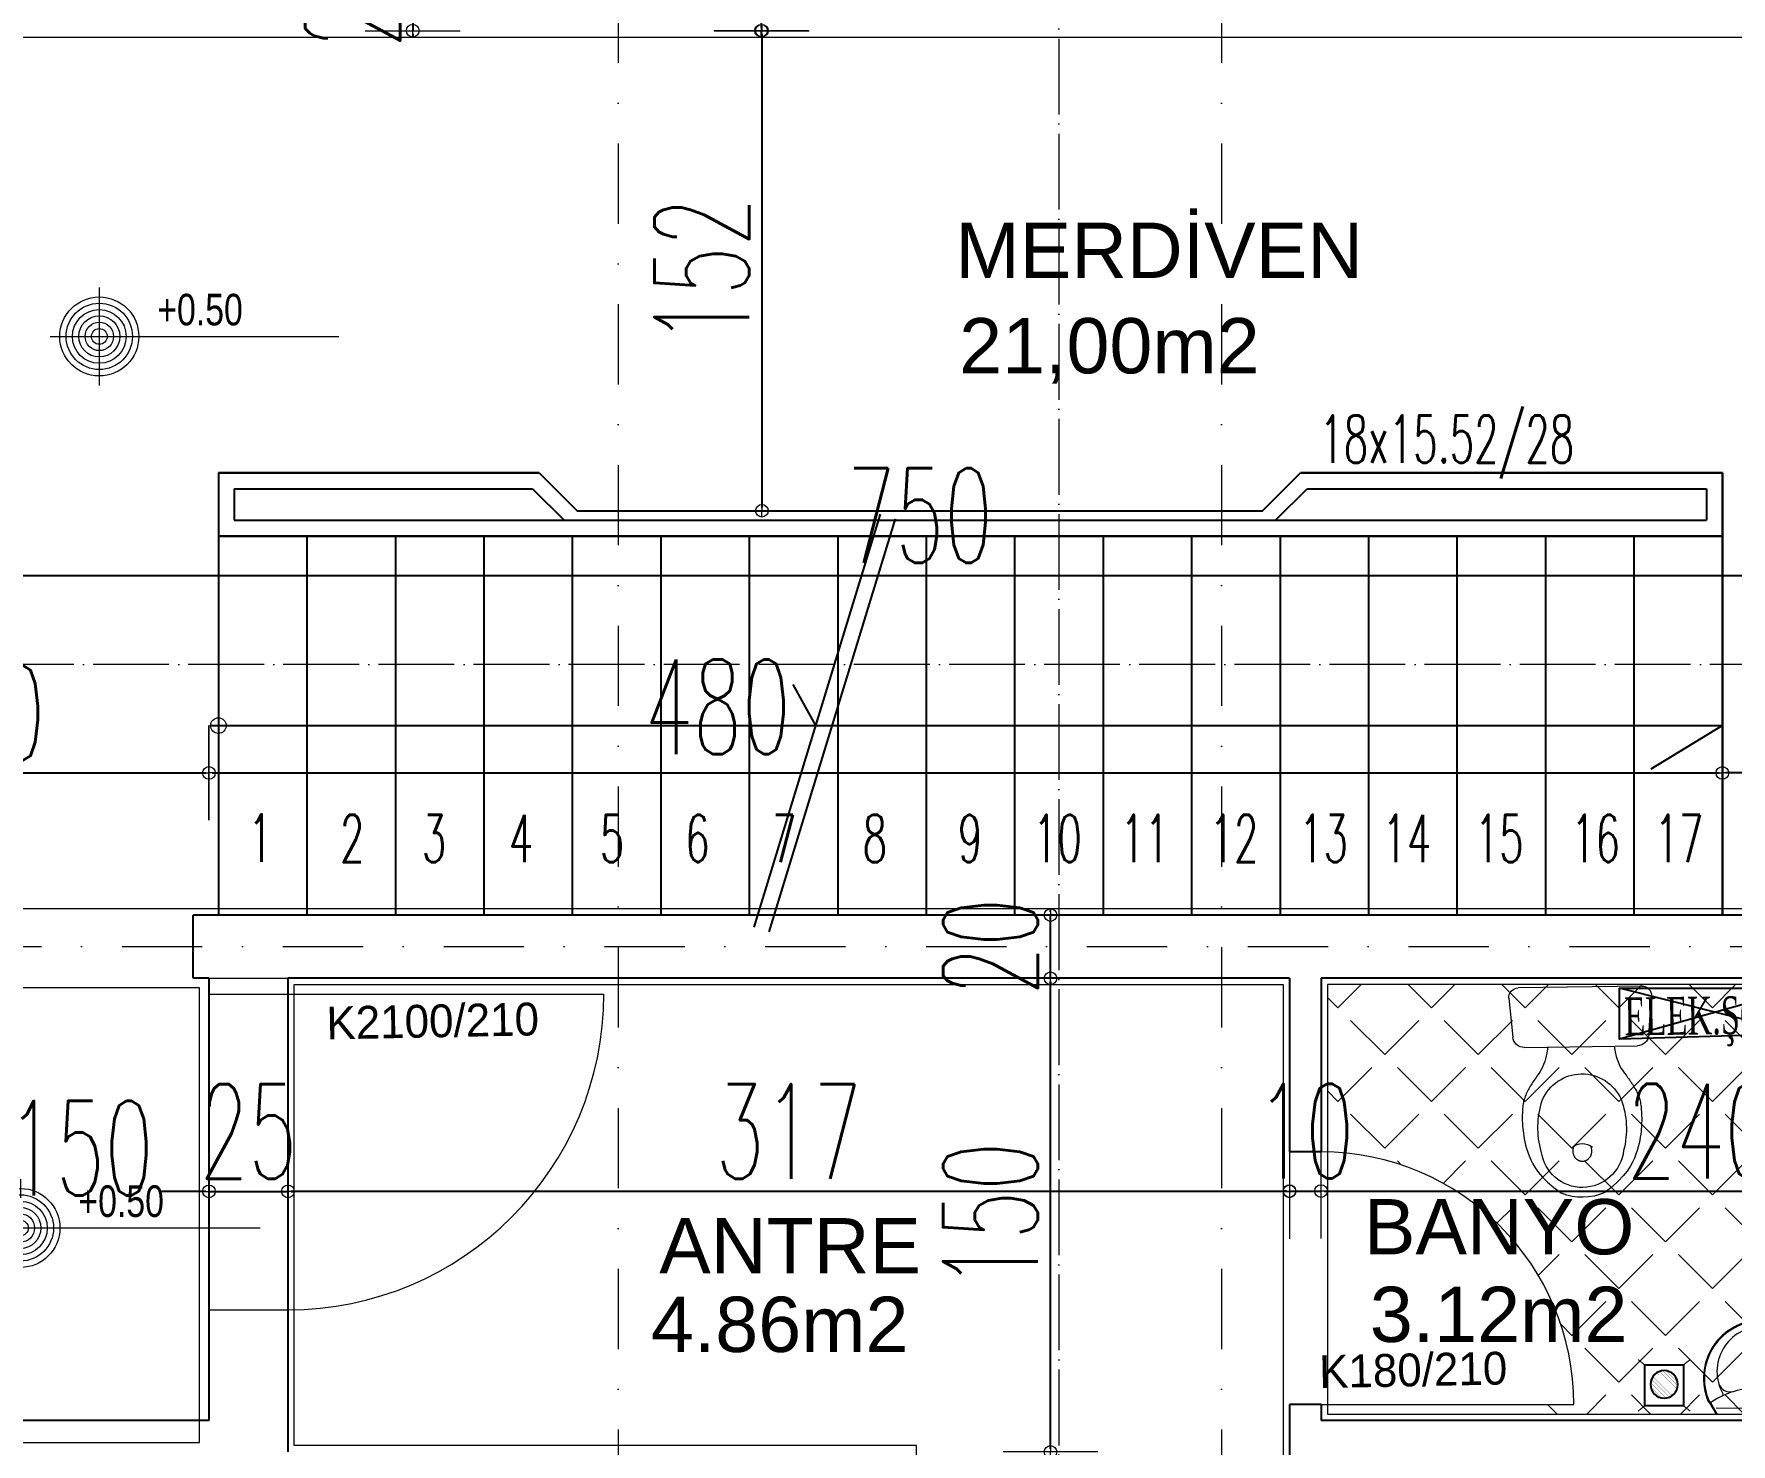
# Model space of a CAD drawing. Header units: millimetres. Extents: x -16104 to 67872, y -88009 to 12107.
# Drawn here: x 8134 to 8671, y -6717 to -6271 of the extents above; entities that cross this region are included whole.
import ezdxf

# ---------------------------------------------------------------- set-up
doc = ezdxf.new("R2010")
doc.units = ezdxf.units.MM
for name, pattern in [('ACAD_ISO04W100', [30, 24, -3, 0, -3]), ('ACAD_ISO07W100', [3, 0, -3]), ('DASHDOTX2', [50.8, 25.4, -12.7, 0, -12.7])]:
    doc.linetypes.add(name, pattern=pattern)
doc.layers.get('0').update_dxf_attribs({"color": 241})
for name, color, linetype, lineweight in [('AKS', 1, 'ACAD_ISO07W100', 5), ('akslar', 144, 'Continuous', 20), ('duvar', 123, 'Continuous', 25), ('emsal&kolon', 1, 'Continuous', 5), ('kapı', 3, 'Continuous', 5), ('KOTLAR', 5, 'Continuous', 20), ('merdiven', 4, 'Continuous', 25), ('OLCU', 54, 'Continuous', 13), ('PASEMCON', 2, 'Continuous', 9), ('POZ', 36, 'Continuous', 18), ('SıVA', 40, 'Continuous', 9), ('tefriş', 30, 'Continuous', 5), ('YAZI', 22, 'Continuous', 18), ('ÖLÇÜ', 252, 'Continuous', 20)]:
    doc.layers.add(name, color=color, linetype=linetype, lineweight=lineweight)
doc.styles.add('DIM', font='Txttw.shx', dxfattribs={"width": 0.6})
doc.styles.add('DIN', font='times.ttf', dxfattribs={"width": 0.6})
doc.styles.add('M2', font='stylu.ttf', dxfattribs={"height": 10})
doc.styles.add('TSIMPLEX', font='tsimplex', dxfattribs={"width": 0.8})
doc.dimstyles.new('50', dxfattribs={"dimscale": 0, "dimtxt": 30, "dimasz": 1, "dimexe": 0, "dimexo": 2, "dimgap": 4, "dimtad": 1, "dimdec": 0, "dimzin": 0, "dimdsep": 46, "dimtxsty": 'DIM', "dimblk1": 'DOT', "dimblk2": 'DOT', "dimsah": 1, "dimcen": 1.5, "dimdle": 3, "dimse1": 1, "dimse2": 1, "dimclrd": 256, "dimclre": 9, "dimclrt": 256, "dimadec": 0, "dimazin": 0, "dimtfac": 0.24, "dimtdec": 0, "dimtix": 1, "dimtmove": 2, "dimatfit": 3, "dimldrblk": 'DOT', "dimfxl": 0, "dimtolj": 1, "dimtzin": 15, "dimarcsym": 0})

# ---------------------------------------------------------------- blocks, each defined once
blk = doc.blocks.new('lavabo')
at = {"layer": 'tefriş', "linetype": 'Continuous'}
for p, q in [((-22.77, -4.94), (-19.92, 0)), ((-22.43, -5.14), (-19.46, 0)), ((-19.92, 0), (19.92, 0)), ((19.46, 0), (22.43, -5.14)), ((19.92, 0), (22.77, -4.94)), ((19.92, -2.7), (-19.92, -2.7)), ((-6.25, -5.54), (-6.77, -6.08)), ((-6.77, -6.08), (-6.31, -7.1)), ((-6.31, -7.1), (-6.71, -8.15)), ((-6.51, -5.81), (-3.84, -8.34)), ((-6.44, -8.41), (-3.91, -5.74)), ((-5.2, -5.94), (-6.25, -5.54)), ((-4.18, -5.48), (-5.2, -5.94)), ((-3.64, -6), (-4.18, -5.48)), ((-4.04, -7.04), (-3.64, -6)), ((-3.58, -8.07), (-4.04, -7.04)), ((-1.17, -15.33), (-1.76, -6.54)), ((1.76, -6.26), (1.14, -15.33)), ((3.38, -5.9), (3.91, -5.38)), ((3.81, -6.94), (3.38, -5.9)), ((3.38, -7.98), (3.81, -6.94)), ((6.25, -8.24), (3.65, -5.64)), ((6.25, -5.64), (3.65, -8.24)), ((3.91, -5.38), (4.95, -5.81)), ((4.95, -5.81), (5.99, -5.38)), ((5.99, -5.38), (6.51, -5.9)), ((6.51, -5.9), (6.08, -6.94)), ((6.08, -6.94), (6.51, -7.98)), ((-6.71, -8.15), (-6.17, -8.66)), ((-6.17, -8.66), (-5.15, -8.21)), ((-5.15, -8.21), (-4.1, -8.61)), ((-4.1, -8.61), (-3.58, -8.07)), ((3.91, -8.51), (3.38, -7.98)), ((4.95, -8.08), (3.91, -8.51)), ((5.99, -8.51), (4.95, -8.08)), ((6.51, -7.98), (5.99, -8.51))]:
    blk.add_line(p, q, dxfattribs=at)
at = {"layer": 'tefriş', "linetype": 'Continuous', "extrusion": (0, 0, -1)}
for centre, major_axis, ratio, start_param, end_param in [((0, -16), (-18.1, -18.1), 1, 5.497787, 7.48683), ((0, -16), (-17.82, -17.82), 1, 5.497787, 7.48683), ((-22.66, -5.93), (-0.566, -0.566), 1, 1.203644, 1.828723), ((-23.47, -4.54), (-0.566, 0.566), 1, 2.879793, 3.399519), ((-22.66, -5.93), (-0.283, 0.283), 1, -0.367152, 0.257926), ((-23.47, -4.54), (-0.849, -0.849), 1, 4.45059, 4.970315), ((-22.3, -6.09), (-0.566, -0.566), 1, 1.828723, 2.945097), ((-0.28, 26.67), (-27.35, -27.35), 1, 5.526576, 6.089571), ((0, -6.4), (-1.25, -1.25), 1, 0.7034, 3.844992), ((0, -16), (-18.1, -18.1), 1, 3.508745, 5.497787), ((0, -16), (-17.82, -17.82), 1, 3.508745, 5.497787), ((0.28, 26.67), (-27.35, -27.35), 1, 4.906004, 5.469573), ((22.3, -6.09), (-0.566, 0.566), 1, 0.196496, 1.31287), ((23.47, -4.54), (-0.849, 0.849), 1, 4.454463, 4.974188), ((23.47, -4.54), (-0.566, -0.566), 1, 6.025259, 6.544985), ((22.66, -5.93), (-0.283, 0.283), 1, 1.31287, 1.937948), ((22.66, -5.93), (-0.566, 0.566), 1, 1.31287, 1.937948), ((0, -19.04), (-13.92, 13.92), 1, 3.926991, 6.023888), ((-13.8, -15.22), (-3.8, -3.8), 1, 1.128011, 2.639725), ((-17.71, -8.76), (-0.566, -0.566), 1, 2.805213, 4.453092), ((0, -19.04), (-13.92, 13.92), 1, 1.830093, 3.926991), ((13.8, -15.22), (-3.8, -3.8), 1, 2.072664, 3.584378), ((17.71, -8.76), (-0.566, -0.566), 1, 0.259297, 1.907176), ((-0.01, -19.56), (0, 2.35), 0.991954, 1.570796326779968, 7.853981633959554), ((-0.01, -15.24), (-0.82, 0.82), 1, 2.438193, 5.415789)]:
    blk.add_ellipse(centre, major_axis=major_axis, ratio=ratio, start_param=start_param, end_param=end_param, dxfattribs=at)
blk = doc.blocks.new('klozet')
at = {"layer": 'tefriş', "linetype": 'Continuous'}
for p, q in [((3.25, 22.57), (15.54, 21.55)), ((0, -19.58), (0, 19.58)), ((18.91, 17.89), (18.91, -17.89)), ((30.79, 15.96), (31.18, 16.21)), ((31.18, 16.21), (31.58, 16.45)), ((31.58, 16.45), (31.98, 16.68)), ((31.98, 16.68), (32.38, 16.91)), ((32.38, 16.91), (32.78, 17.13)), ((32.78, 17.13), (33.18, 17.33)), ((33.18, 17.33), (33.58, 17.53)), ((33.58, 17.53), (33.97, 17.7)), ((33.97, 17.7), (34.36, 17.87)), ((34.36, 17.87), (34.75, 18.02)), ((34.75, 18.02), (35.14, 18.15)), ((35.14, 18.15), (35.54, 18.28)), ((35.54, 18.28), (35.95, 18.39)), ((35.95, 18.39), (36.37, 18.48)), ((36.37, 18.48), (36.8, 18.57)), ((36.8, 18.57), (37.26, 18.64)), ((37.26, 18.64), (37.72, 18.7)), ((37.72, 18.7), (38.2, 18.75)), ((38.2, 18.75), (38.69, 18.79)), ((38.69, 18.79), (39.18, 18.82)), ((39.18, 18.82), (39.68, 18.85)), ((39.68, 18.85), (40.18, 18.87)), ((40.18, 18.87), (40.67, 18.89)), ((40.67, 18.89), (41.16, 18.9)), ((41.16, 18.9), (41.66, 18.9)), ((41.66, 18.9), (42.17, 18.9)), ((42.17, 18.9), (42.7, 18.89)), ((42.7, 18.89), (43.26, 18.86)), ((43.26, 18.86), (43.87, 18.83)), ((43.87, 18.83), (44.52, 18.78)), ((44.52, 18.78), (45.24, 18.71)), ((45.24, 18.71), (46.03, 18.62)), ((46.03, 18.62), (46.88, 18.51)), ((46.88, 18.51), (47.8, 18.36)), ((47.8, 18.36), (48.78, 18.18)), ((48.78, 18.18), (49.81, 17.95)), ((49.81, 17.95), (50.9, 17.66)), ((50.9, 17.66), (52.04, 17.32)), ((52.04, 17.32), (53.23, 16.91)), ((53.23, 16.91), (54.46, 16.42)), ((54.46, 16.42), (55.75, 15.8)), ((18.91, 10.5), (20.67, 10.81)), ((20.67, 10.81), (22.16, 11.15)), ((22.16, 11.15), (23.39, 11.51)), ((23.39, 11.51), (24.42, 11.88)), ((24.42, 11.88), (25.26, 12.26)), ((25.26, 12.26), (25.97, 12.64)), ((25.97, 12.64), (26.56, 13.02)), ((26.56, 13.02), (27.09, 13.38)), ((27.09, 13.38), (27.58, 13.72)), ((27.58, 13.72), (28.03, 14.04)), ((28.03, 14.04), (28.46, 14.34)), ((28.46, 14.34), (28.87, 14.64)), ((28.87, 14.64), (29.26, 14.92)), ((29.26, 14.92), (29.64, 15.18)), ((29.64, 15.18), (30.02, 15.45)), ((30.02, 15.45), (30.4, 15.7)), ((30.4, 15.7), (30.79, 15.96)), ((55.75, 15.8), (57.1, 15.02)), ((57.1, 15.02), (58.53, 14.02)), ((58.53, 14.02), (60.05, 12.75)), ((60.05, 12.75), (61.66, 11.16)), ((61.66, 11.16), (63.38, 9.22)), ((63.38, 9.22), (65.22, 6.86)), ((50.48, 2.72), (50.35, 2.67)), ((50.64, 2.77), (50.48, 2.72)), ((50.82, 2.81), (50.64, 2.77)), ((51.02, 2.85), (50.82, 2.81)), ((51.23, 2.88), (51.02, 2.85)), ((51.44, 2.91), (51.23, 2.88)), ((51.66, 2.93), (51.44, 2.91)), ((51.87, 2.94), (51.66, 2.93)), ((52.06, 2.95), (51.87, 2.94)), ((52.26, 2.94), (52.06, 2.95)), ((52.44, 2.93), (52.26, 2.94)), ((52.61, 2.9), (52.44, 2.93)), ((52.78, 2.87), (52.61, 2.9)), ((52.94, 2.83), (52.78, 2.87)), ((53.09, 2.79), (52.94, 2.83)), ((53.25, 2.74), (53.09, 2.79)), ((53.39, 2.68), (53.25, 2.74)), ((53.54, 2.62), (53.39, 2.68)), ((53.68, 2.54), (53.54, 2.62)), ((53.81, 2.47), (53.68, 2.54)), ((53.94, 2.39), (53.81, 2.47)), ((54.07, 2.3), (53.94, 2.39)), ((54.19, 2.2), (54.07, 2.3)), ((54.31, 2.1), (54.19, 2.2)), ((54.42, 2), (54.31, 2.1)), ((54.52, 1.89), (54.42, 2)), ((54.62, 1.77), (54.52, 1.89)), ((54.72, 1.66), (54.62, 1.77)), ((54.8, 1.53), (54.72, 1.66)), ((54.88, 1.41), (54.8, 1.53)), ((54.95, 1.28), (54.88, 1.41)), ((55.02, 1.15), (54.95, 1.28)), ((55.08, 1.01), (55.02, 1.15)), ((55.13, 0.88), (55.08, 1.01)), ((55.17, 0.74), (55.13, 0.88)), ((55.21, 0.6), (55.17, 0.74)), ((55.23, 0.46), (55.21, 0.6)), ((55.25, 0.32), (55.23, 0.46)), ((55.26, 0.18), (55.25, 0.32)), ((55.27, 0.04), (55.26, 0.18)), ((55.26, -0.1), (55.27, 0.04)), ((50.35, -2.59), (50.48, -2.64)), ((50.48, -2.64), (50.64, -2.69)), ((50.64, -2.69), (50.82, -2.73)), ((50.82, -2.73), (51.02, -2.77)), ((51.02, -2.77), (51.23, -2.8)), ((51.23, -2.8), (51.44, -2.83)), ((51.44, -2.83), (51.66, -2.85)), ((51.66, -2.85), (51.87, -2.86)), ((51.87, -2.86), (52.06, -2.87)), ((52.06, -2.87), (52.26, -2.86)), ((52.26, -2.86), (52.44, -2.85)), ((52.44, -2.85), (52.61, -2.82)), ((52.61, -2.82), (52.78, -2.79)), ((52.78, -2.79), (52.94, -2.75)), ((52.94, -2.75), (53.09, -2.71)), ((53.09, -2.71), (53.25, -2.66)), ((53.25, -2.66), (53.39, -2.6)), ((53.39, -2.6), (53.54, -2.54)), ((53.54, -2.54), (53.68, -2.47)), ((53.68, -2.47), (53.81, -2.39)), ((53.81, -2.39), (53.94, -2.31)), ((53.94, -2.31), (54.07, -2.22)), ((54.07, -2.22), (54.19, -2.12)), ((54.19, -2.12), (54.31, -2.02)), ((54.31, -2.02), (54.42, -1.92)), ((54.42, -1.92), (54.52, -1.81)), ((54.52, -1.81), (54.62, -1.69)), ((54.62, -1.69), (54.72, -1.58)), ((54.72, -1.58), (54.8, -1.45)), ((54.8, -1.45), (54.88, -1.33)), ((54.88, -1.33), (54.95, -1.2)), ((54.95, -1.2), (55.02, -1.07)), ((55.02, -1.07), (55.08, -0.93)), ((55.08, -0.93), (55.13, -0.8)), ((55.13, -0.8), (55.17, -0.66)), ((55.17, -0.66), (55.21, -0.52)), ((55.21, -0.52), (55.23, -0.38)), ((55.23, -0.38), (55.25, -0.24)), ((55.25, -0.24), (55.26, -0.1)), ((18.91, -10.5), (20.67, -10.81)), ((61.66, -11.16), (63.38, -9.22)), ((63.38, -9.22), (65.22, -6.86)), ((20.67, -10.81), (22.16, -11.15)), ((22.16, -11.15), (23.39, -11.51)), ((23.39, -11.51), (24.42, -11.88)), ((24.42, -11.88), (25.26, -12.26)), ((25.26, -12.26), (25.97, -12.64)), ((25.97, -12.64), (26.56, -13.02)), ((26.56, -13.02), (27.09, -13.38)), ((27.09, -13.38), (27.58, -13.72)), ((27.58, -13.72), (28.03, -14.04)), ((28.03, -14.04), (28.46, -14.34)), ((28.46, -14.34), (28.87, -14.64)), ((28.87, -14.64), (29.26, -14.92)), ((29.26, -14.92), (29.64, -15.18)), ((29.64, -15.18), (30.02, -15.45)), ((30.02, -15.45), (30.4, -15.7)), ((30.4, -15.7), (30.79, -15.96)), ((30.79, -15.96), (31.18, -16.21)), ((54.46, -16.42), (55.75, -15.8)), ((55.75, -15.8), (57.1, -15.02)), ((57.1, -15.02), (58.53, -14.02)), ((58.53, -14.02), (60.05, -12.75)), ((60.05, -12.75), (61.66, -11.16)), ((31.18, -16.21), (31.58, -16.45)), ((31.58, -16.45), (31.98, -16.68)), ((31.98, -16.68), (32.38, -16.91)), ((32.38, -16.91), (32.78, -17.13)), ((32.78, -17.13), (33.18, -17.33)), ((33.18, -17.33), (33.58, -17.53)), ((33.58, -17.53), (33.97, -17.7)), ((33.97, -17.7), (34.36, -17.87)), ((34.36, -17.87), (34.75, -18.02)), ((34.75, -18.02), (35.14, -18.15)), ((35.14, -18.15), (35.54, -18.28)), ((35.54, -18.28), (35.95, -18.39)), ((35.95, -18.39), (36.37, -18.48)), ((36.37, -18.48), (36.8, -18.57)), ((36.8, -18.57), (37.26, -18.64)), ((37.26, -18.64), (37.72, -18.7)), ((37.72, -18.7), (38.2, -18.75)), ((38.2, -18.75), (38.69, -18.79)), ((38.69, -18.79), (39.18, -18.82)), ((39.18, -18.82), (39.68, -18.85)), ((39.68, -18.85), (40.18, -18.87)), ((40.18, -18.87), (40.67, -18.89)), ((40.67, -18.89), (41.16, -18.9)), ((41.16, -18.9), (41.66, -18.9)), ((41.66, -18.9), (42.17, -18.9)), ((42.17, -18.9), (42.7, -18.89)), ((42.7, -18.89), (43.26, -18.86)), ((43.26, -18.86), (43.87, -18.83)), ((43.87, -18.83), (44.52, -18.78)), ((44.52, -18.78), (45.24, -18.71)), ((45.24, -18.71), (46.03, -18.62)), ((46.03, -18.62), (46.88, -18.51)), ((46.88, -18.51), (47.8, -18.36)), ((47.8, -18.36), (48.78, -18.18)), ((48.78, -18.18), (49.81, -17.95)), ((49.81, -17.95), (50.9, -17.66)), ((50.9, -17.66), (52.04, -17.32)), ((52.04, -17.32), (53.23, -16.91)), ((53.23, -16.91), (54.46, -16.42)), ((15.54, -21.55), (3.25, -22.57))]:
    blk.add_line(p, q, dxfattribs=at)
for centre, start, end in [((3, 19.58), 85.2364, 180), ((3, -19.58), 180, 274.7636)]:
    blk.add_arc(centre, 3, start, end, dxfattribs=at)
for centre, major_axis, start_param, end_param in [((15.23, 17.89), (2.6, 2.6), 5.497787, 6.985442), ((41.09, 0), (-9.59, 9.59), -0.381645, 1.952441), ((44.74, -13.39), (-19.37, 19.37), -1.051849, -0.451182), ((50.37, 0), (9.28, 9.28), 4.048178, 6.947396), ((49, 0), (-12.46, 12.46), 3.526763, 4.327219), ((54.6, 0.04), (-3.54, 3.54), 0.094871, 1.475925), ((44.74, 13.39), (-19.37, 19.37), 2.021978, 2.622645), ((15.23, -17.89), (-2.6, 2.6), 2.439336, 3.926991)]:
    blk.add_ellipse(centre, major_axis=major_axis, ratio=1, start_param=start_param, end_param=end_param, dxfattribs=at)
blk = doc.blocks.new('DOT')
for p, q in [((0, 15), (0, -15)), ((-2, 0), (0, 0)), ((2, 0), (0, 0))]:
    blk.add_line(p, q)
blk.add_circle((0, 0), 2)
blk = doc.blocks.new('*D8077')
at = {"layer": 'Defpoints', "color": 0, "transparency": 16777216}
for p in [(8254.1, -6249.56), (8254.1, -6269.56), (8254.1, -6269.56)]:
    blk.add_point(p, dxfattribs=at)
at = {"layer": 'OLCU', "lineweight": -2, "transparency": 16777216}
for p, q in [((8254.1, -6248.56), (8254.1, -6247.56)), ((8254.1, -6249.56), (8254.1, -6269.56)), ((8254.1, -6270.56), (8254.1, -6271.56))]:
    blk.add_line(p, q, dxfattribs=at)
for p, rotation in [((8254.1, -6249.56), 270), ((8254.1, -6269.56), 90)]:
    blk.add_blockref('DOT', p, dxfattribs=dict(at, rotation=rotation))
at = {"layer": 'OLCU', "transparency": 16777216, "insert": (8235.1, -6259.56), "char_height": 30, "attachment_point": 5, "rotation": 90, "style": 'DIM'}
blk.add_mtext('\\A1;20', dxfattribs=at)
blk = doc.blocks.new('*D8097')
at = {"layer": 'Defpoints', "color": 0, "transparency": 16777216}
for p in [(8189.6, -6637.06), (8189.6, -6704.56), (8039.6, -6719.56)]:
    blk.add_point(p, dxfattribs=at)
at = {"layer": 'OLCU', "lineweight": -2, "transparency": 16777216}
for p, q in [((8040.6, -6637.06), (8123.46, -6637.06)), ((8188.6, -6637.06), (8174.32, -6637.06))]:
    blk.add_line(p, q, dxfattribs=at)
at = {"layer": 'OLCU', "lineweight": -2, "transparency": 16777216, "rotation": 180}
blk.add_blockref('DOT', (8039.6, -6637.06), dxfattribs=at)
at = {"layer": 'OLCU', "lineweight": -2, "transparency": 16777216}
blk.add_blockref('DOT', (8189.6, -6637.06), dxfattribs=at)
at = {"layer": 'OLCU', "transparency": 16777216, "insert": (8148.89, -6623.39), "char_height": 30, "attachment_point": 5, "style": 'DIM'}
blk.add_mtext('\\A1;150', dxfattribs=at)
blk = doc.blocks.new('*D8318')
at = {"layer": 'Defpoints', "color": 0, "transparency": 16777216}
for p in [(8214.6, -6624.56), (8531.6, -6624.56), (8214.6, -6637.06)]:
    blk.add_point(p, dxfattribs=at)
at = {"layer": 'OLCU', "lineweight": -2, "transparency": 16777216}
blk.add_line((8530.6, -6637.06), (8215.6, -6637.06), dxfattribs=at)
at = {"layer": 'OLCU', "lineweight": -2, "transparency": 16777216, "rotation": 180}
blk.add_blockref('DOT', (8214.6, -6637.06), dxfattribs=at)
at = {"layer": 'OLCU', "lineweight": -2, "transparency": 16777216}
blk.add_blockref('DOT', (8531.6, -6637.06), dxfattribs=at)
at = {"layer": 'OLCU', "transparency": 16777216, "insert": (8373.1, -6618.06), "char_height": 30, "attachment_point": 5, "style": 'DIM'}
blk.add_mtext('\\A1;317', dxfattribs=at)
blk = doc.blocks.new('*D8319')
at = {"layer": 'Defpoints', "color": 0, "transparency": 16777216}
for p in [(8531.6, -6624.56), (8541.6, -6624.56), (8541.6, -6636.96)]:
    blk.add_point(p, dxfattribs=at)
at = {"layer": 'OLCU', "lineweight": -2, "transparency": 16777216}
for p, q in [((8530.6, -6636.96), (8529.6, -6636.96)), ((8531.6, -6636.96), (8541.6, -6636.96)), ((8542.6, -6636.96), (8543.6, -6636.96))]:
    blk.add_line(p, q, dxfattribs=at)
blk.add_blockref('DOT', (8531.6, -6636.96), dxfattribs=at)
at = {"layer": 'OLCU', "lineweight": -2, "transparency": 16777216, "rotation": 180}
blk.add_blockref('DOT', (8541.6, -6636.96), dxfattribs=at)
at = {"layer": 'OLCU', "transparency": 16777216, "insert": (8536.6, -6617.96), "char_height": 30, "attachment_point": 5, "style": 'DIM'}
blk.add_mtext('\\A1;10', dxfattribs=at)
blk = doc.blocks.new('*D8098')
at = {"layer": 'Defpoints', "color": 0, "transparency": 16777216}
for p in [(8541.6, -6636.96), (8781.6, -6636.96), (8781.6, -6636.96)]:
    blk.add_point(p, dxfattribs=at)
at = {"layer": 'OLCU', "lineweight": -2, "transparency": 16777216}
blk.add_line((8542.6, -6636.96), (8780.6, -6636.96), dxfattribs=at)
at = {"layer": 'OLCU', "lineweight": -2, "transparency": 16777216, "rotation": 180}
blk.add_blockref('DOT', (8541.6, -6636.96), dxfattribs=at)
at = {"layer": 'OLCU', "lineweight": -2, "transparency": 16777216}
blk.add_blockref('DOT', (8781.6, -6636.96), dxfattribs=at)
at = {"layer": 'OLCU', "transparency": 16777216, "insert": (8661.6, -6617.96), "char_height": 30, "attachment_point": 5, "style": 'DIM'}
blk.add_mtext('\\A1;240', dxfattribs=at)
blk = doc.blocks.new('*D8099')
at = {"layer": 'Defpoints', "color": 0, "transparency": 16777216}
for p in [(8455.96, -6569.56), (8455.96, -6569.56), (8455.96, -6719.56)]:
    blk.add_point(p, dxfattribs=at)
at = {"layer": 'OLCU', "lineweight": -2, "transparency": 16777216}
blk.add_line((8455.96, -6718.56), (8455.96, -6570.56), dxfattribs=at)
for p, rotation in [((8455.96, -6569.56), 90), ((8455.96, -6719.56), 270)]:
    blk.add_blockref('DOT', p, dxfattribs=dict(at, rotation=rotation))
at = {"layer": 'OLCU', "transparency": 16777216, "insert": (8436.96, -6644.56), "char_height": 30, "attachment_point": 5, "rotation": 90, "style": 'DIM'}
blk.add_mtext('\\A1;150', dxfattribs=at)
blk = doc.blocks.new('*D8100')
at = {"layer": 'Defpoints', "color": 0, "transparency": 16777216}
for p in [(8455.96, -6549.56), (8455.96, -6549.56), (8455.96, -6569.56)]:
    blk.add_point(p, dxfattribs=at)
at = {"layer": 'OLCU', "lineweight": -2, "transparency": 16777216}
for p, q in [((8455.96, -6548.56), (8455.96, -6547.56)), ((8455.96, -6569.56), (8455.96, -6549.56)), ((8455.96, -6570.56), (8455.96, -6571.56))]:
    blk.add_line(p, q, dxfattribs=at)
for p, rotation in [((8455.96, -6549.56), 270), ((8455.96, -6569.56), 90)]:
    blk.add_blockref('DOT', p, dxfattribs=dict(at, rotation=rotation))
at = {"layer": 'OLCU', "transparency": 16777216, "insert": (8436.96, -6559.56), "char_height": 30, "attachment_point": 5, "rotation": 90, "style": 'DIM'}
blk.add_mtext('\\A1;20', dxfattribs=at)
blk = doc.blocks.new('*D8212')
at = {"layer": 'Defpoints', "color": 0, "transparency": 16777216}
for p in [(8189.6, -6637.06), (8214.6, -6637.06), (8214.6, -6637.06)]:
    blk.add_point(p, dxfattribs=at)
at = {"layer": 'OLCU', "lineweight": -2, "transparency": 16777216}
for p, q in [((8188.6, -6637.06), (8187.6, -6637.06)), ((8189.6, -6637.06), (8214.6, -6637.06)), ((8215.6, -6637.06), (8216.6, -6637.06))]:
    blk.add_line(p, q, dxfattribs=at)
blk.add_blockref('DOT', (8189.6, -6637.06), dxfattribs=at)
at = {"layer": 'OLCU', "lineweight": -2, "transparency": 16777216, "rotation": 180}
blk.add_blockref('DOT', (8214.6, -6637.06), dxfattribs=at)
at = {"layer": 'OLCU', "transparency": 16777216, "insert": (8202.1, -6618.06), "char_height": 30, "attachment_point": 5, "style": 'DIM'}
blk.add_mtext('\\A1;25', dxfattribs=at)
blk = doc.blocks.new('*D8214')
at = {"layer": 'Defpoints', "color": 0, "transparency": 16777216}
for p in [(8189.6, -6504.56), (8039.6, -6519.56), (8189.6, -6519.56)]:
    blk.add_point(p, dxfattribs=at)
at = {"layer": 'OLCU', "lineweight": -2, "transparency": 16777216}
blk.add_line((8040.6, -6504.56), (8188.6, -6504.56), dxfattribs=at)
at = {"layer": 'OLCU', "lineweight": -2, "transparency": 16777216, "rotation": 180}
blk.add_blockref('DOT', (8039.6, -6504.56), dxfattribs=at)
at = {"layer": 'OLCU', "lineweight": -2, "transparency": 16777216}
blk.add_blockref('DOT', (8189.6, -6504.56), dxfattribs=at)
at = {"layer": 'OLCU', "transparency": 16777216, "insert": (8114.6, -6485.56), "char_height": 30, "attachment_point": 5, "style": 'DIM'}
blk.add_mtext('\\A1;150', dxfattribs=at)
blk = doc.blocks.new('*D8215')
at = {"layer": 'Defpoints', "color": 0, "transparency": 16777216}
for p in [(8189.6, -6504.56), (8668.6, -6504.56), (8668.6, -6504.56)]:
    blk.add_point(p, dxfattribs=at)
at = {"layer": 'OLCU', "lineweight": -2, "transparency": 16777216}
blk.add_line((8190.6, -6504.56), (8667.6, -6504.56), dxfattribs=at)
at = {"layer": 'OLCU', "lineweight": -2, "transparency": 16777216, "rotation": 180}
blk.add_blockref('DOT', (8189.6, -6504.56), dxfattribs=at)
at = {"layer": 'OLCU', "lineweight": -2, "transparency": 16777216}
blk.add_blockref('DOT', (8668.6, -6504.56), dxfattribs=at)
at = {"layer": 'OLCU', "transparency": 16777216, "insert": (8350.58, -6483.61), "char_height": 30, "attachment_point": 5, "style": 'DIM'}
blk.add_mtext('\\A1;480', dxfattribs=at)
blk = doc.blocks.new('*D8216')
at = {"layer": 'Defpoints', "color": 0, "transparency": 16777216}
for p in [(8668.6, -6504.56), (8668.6, -6514.56), (8789.6, -6514.56)]:
    blk.add_point(p, dxfattribs=at)
at = {"layer": 'OLCU', "lineweight": -2, "transparency": 16777216}
blk.add_line((8788.6, -6504.56), (8669.6, -6504.56), dxfattribs=at)
at = {"layer": 'OLCU', "lineweight": -2, "transparency": 16777216, "rotation": 180}
blk.add_blockref('DOT', (8668.6, -6504.56), dxfattribs=at)
at = {"layer": 'OLCU', "lineweight": -2, "transparency": 16777216}
blk.add_blockref('DOT', (8789.6, -6504.56), dxfattribs=at)
at = {"layer": 'OLCU', "transparency": 16777216, "insert": (8729.1, -6485.56), "char_height": 30, "attachment_point": 5, "style": 'DIM'}
blk.add_mtext('\\A1;120', dxfattribs=at)
blk = doc.blocks.new('*D8223')
at = {"layer": 'Defpoints', "color": 0, "transparency": 16777216}
for p in [(8039.6, -6442.06), (8789.6, -6442.06), (8789.6, -6442.06)]:
    blk.add_point(p, dxfattribs=at)
at = {"layer": 'OLCU', "lineweight": -2, "transparency": 16777216}
blk.add_line((8040.6, -6442.06), (8788.6, -6442.06), dxfattribs=at)
at = {"layer": 'OLCU', "lineweight": -2, "transparency": 16777216, "rotation": 180}
blk.add_blockref('DOT', (8039.6, -6442.06), dxfattribs=at)
at = {"layer": 'OLCU', "lineweight": -2, "transparency": 16777216}
blk.add_blockref('DOT', (8789.6, -6442.06), dxfattribs=at)
at = {"layer": 'OLCU', "transparency": 16777216, "insert": (8414.6, -6423.06), "char_height": 30, "attachment_point": 5, "style": 'DIM'}
blk.add_mtext('\\A1;750', dxfattribs=at)
blk = doc.blocks.new('Kot')
at = {"layer": 'KOTLAR'}
for p, q in [((0, 0.155), (0, -0.155)), ((-0.155, 0), (0.7586, 0))]:
    blk.add_line(p, q, dxfattribs=at)
for radius in [0.125, 0.105, 0.085, 0.065, 0.045, 0.045, 0.025]:
    blk.add_circle((0, 0), radius, dxfattribs=at)
at = {"layer": 'YAZI', "style": 'TSIMPLEX', "width": 0.8}
blk.add_attdef('KOTH', (0.1836, 0.0349), '', height=0.1, dxfattribs=at)
blk = doc.blocks.new('*D8236')
at = {"layer": 'Defpoints', "color": 0, "transparency": 16777216}
for p in [(8364.38, -6079.87), (8364.38, -6269.56), (8364.38, -6269.56)]:
    blk.add_point(p, dxfattribs=at)
at = {"layer": 'OLCU', "lineweight": -2, "transparency": 16777216}
blk.add_line((8364.38, -6080.87), (8364.38, -6268.56), dxfattribs=at)
for p, rotation in [((8364.38, -6079.87), 90), ((8364.38, -6269.56), 270)]:
    blk.add_blockref('DOT', p, dxfattribs=dict(at, rotation=rotation))
at = {"layer": 'OLCU', "transparency": 16777216, "insert": (8345.38, -6174.72), "char_height": 30, "attachment_point": 5, "rotation": 90, "style": 'DIM'}
blk.add_mtext('\\A1;190', dxfattribs=at)
blk = doc.blocks.new('*D8329')
at = {"layer": 'Defpoints', "color": 0, "transparency": 16777216}
for p in [(8364.6, -6269.56), (8364.6, -6421.56), (8364.6, -6421.56)]:
    blk.add_point(p, dxfattribs=at)
at = {"layer": 'OLCU', "lineweight": -2, "transparency": 16777216}
blk.add_line((8364.6, -6270.56), (8364.6, -6420.56), dxfattribs=at)
for p, rotation in [((8364.6, -6269.56), 90), ((8364.6, -6421.56), 270)]:
    blk.add_blockref('DOT', p, dxfattribs=dict(at, rotation=rotation))
at = {"layer": 'OLCU', "transparency": 16777216, "insert": (8345.6, -6345.56), "char_height": 30, "attachment_point": 5, "rotation": 90, "style": 'DIM'}
blk.add_mtext('\\A1;152', dxfattribs=at)
blk = doc.blocks.new('A$C412C2498')
at = {"color": 5, "const_width": 0.6}
for points in [[(3.64, 24.29), (0.19, 27)], [(23.8, 24.29), (27.26, 27)], [(3.64, 2.95), (0.19, 0.24)], [(23.8, 2.95), (27.26, 0.24)]]:
    blk.add_lwpolyline(points, dxfattribs=at)
at = {"color": 5}
blk.add_lwpolyline([(23.8, 24.29), (3.64, 24.29), (3.64, 2.95), (23.8, 2.95)], close=True, dxfattribs=at)
at = {"const_width": 0.1}
for points in [[(6.68, 12.23), (14.63, 20.17)], [(6.76, 14.48), (12.37, 20.1)], [(7.15, 10.44), (16.41, 19.71)], [(7.89, 9.07), (17.79, 18.97)], [(8.8, 8), (18.86, 18.06)], [(9.96, 7.09), (19.77, 16.9)], [(11.26, 6.45), (20.41, 15.6)], [(13.03, 6.04), (20.82, 13.83)], [(14.77, 6.07), (20.78, 12.09)], [(17.41, 7.02), (19.84, 9.45)]]:
    blk.add_lwpolyline(points, dxfattribs=at)
blk.add_circle((13.74, 13.11), 7.12)
blk = doc.blocks.new('A$C5E2C1EC0')
at = {"xscale": 0.6105719971092185, "yscale": 0.6105719971092185, "zscale": 0.6105719971092185}
blk.add_blockref('A$C412C2498', (0, 0), dxfattribs=at)
blk = doc.blocks.new('90')
at = {"layer": 'duvar'}
for p, q in [((76726.22, -20900.91), (76710.05, -20843.58)), ((76711.76, -20900.91), (76726.22, -20843.58))]:
    blk.add_line(p, q, dxfattribs=at)
blk.add_lwpolyline([(76711.76, -20900.91), (76710.05, -20843.58), (76726.22, -20843.58), (76726.22, -20900.91)], close=True, dxfattribs=at)
at = {"layer": 'PASEMCON', "color": 7, "style": 'DIN', "width": 0.6}
blk.add_text('ELEK.ŞOH.', height=12.004, rotation=270.6425, dxfattribs=at).set_placement((76711.3, -20845.16))

msp = doc.modelspace()

# ---------------------------------------------------------------- hatches: boundary and pattern name
at = {"layer": 'ÖLÇÜ'}
h = msp.add_hatch(dxfattribs=at)
h.set_pattern_fill('ANGLE,_O', color=256, scale=3, angle=45)
h.set_pattern_definition([(45, (-3603.393, 0), (-14.817423, 14.817423), [15.24, -5.715]), (135, (-3603.393, 0), (-14.817423, -14.817423), [15.24, -5.715])])
h.paths.add_polyline_path([(8600.53, -6571.56), (8543.6, -6571.56), (8543.6, -6624.59, -0.203529), (8600.53, -6650.46)])
h.paths.add_polyline_path([(8739.6, -6655.44), (8701.9, -6655.44, -0.414214), (8691.9, -6645.44), (8691.9, -6585.44, -0.414214), (8701.9, -6575.44), (8739.6, -6575.44), (8739.6, -6571.56), (8600.53, -6571.56), (8600.53, -6650.46, -0.187825), (8621.6, -6704.56), (8600.53, -6704.56), (8600.53, -6707.56), (8739.6, -6707.56)])
h.paths.add_polyline_path([(8676.16, -6701.85), (8676.55, -6701.48), (8677.28, -6701.82), (8678.04, -6701.54), (8678.41, -6701.93), (8678.07, -6702.67), (8678.36, -6703.42), (8677.96, -6703.79), (8677.23, -6703.45), (8676.47, -6703.74), (8676.1, -6703.34), (8676.44, -6702.61)], flags=16)
h.paths.add_polyline_path([(8683.42, -6702.04), (8683.81, -6701.67), (8684.55, -6701.98), (8685.3, -6701.68), (8685.68, -6702.06), (8685.36, -6702.81), (8685.66, -6703.56), (8685.28, -6703.93), (8684.54, -6703.62), (8683.79, -6703.92), (8683.41, -6703.54), (8683.73, -6702.79)], flags=16)
h.paths.add_polyline_path([(8643.03, -6615.91), (8643.05, -6615.3), (8643.07, -6614.74), (8643.07, -6614.2), (8643.07, -6613.7), (8643.06, -6613.2), (8643.04, -6612.71), (8643.02, -6612.22), (8642.99, -6611.72), (8642.95, -6611.22), (8642.91, -6610.73), (8642.87, -6610.24), (8642.81, -6609.76), (8642.74, -6609.3), (8642.66, -6608.85), (8642.57, -6608.41), (8642.47, -6607.99), (8642.35, -6607.59), (8642.23, -6607.19), (8642.08, -6606.8), (8641.93, -6606.41), (8641.76, -6606.02), (8641.57, -6605.64), (8641.38, -6605.24), (8641.17, -6604.85), (8640.94, -6604.45), (8640.71, -6604.05), (8640.47, -6603.66), (8640.22, -6603.26), (8639.97, -6602.87), (8639.71, -6602.49), (8639.44, -6602.11), (8639.18, -6601.74), (8638.9, -6601.36), (8638.62, -6600.97), (8638.32, -6600.56), (8638.01, -6600.14), (8637.68, -6599.69), (8637.33, -6599.21), (8636.96, -6598.69), (8636.58, -6598.1), (8636.19, -6597.4), (8635.79, -6596.56), (8635.41, -6595.54), (8635.03, -6594.31), (8634.67, -6592.83), (8634.34, -6591.07), (8613.33, -6591.38), (8613.05, -6593.15), (8612.74, -6594.64), (8612.4, -6595.88), (8612.04, -6596.91), (8611.67, -6597.76), (8611.3, -6598.47), (8610.93, -6599.07), (8610.58, -6599.6), (8610.25, -6600.09), (8609.93, -6600.55), (8609.63, -6600.99), (8609.35, -6601.4), (8609.07, -6601.79), (8608.81, -6602.18), (8608.55, -6602.57), (8608.3, -6602.95), (8608.05, -6603.34), (8607.81, -6603.74), (8607.57, -6604.14), (8607.34, -6604.54), (8607.12, -6604.95), (8606.91, -6605.35), (8606.71, -6605.75), (8606.53, -6606.15), (8606.35, -6606.54), (8606.2, -6606.93), (8606.05, -6607.33), (8605.92, -6607.72), (8605.8, -6608.12), (8605.7, -6608.53), (8605.61, -6608.96), (8605.53, -6609.39), (8605.47, -6609.85), (8605.41, -6610.31), (8605.37, -6610.79), (8605.34, -6611.28), (8605.31, -6611.77), (8605.29, -6612.27), (8605.28, -6612.77), (8605.27, -6613.26), (8605.27, -6613.76), (8605.27, -6614.25), (8605.28, -6614.76), (8605.3, -6615.29), (8605.35, -6616.15), (8605.38, -6616.46), (8605.31, -6615.57), (8605.27, -6614.52), (8605.27, -6613.55), (8605.28, -6612.49), (8605.32, -6611.51), (8605.39, -6610.53), (8605.5, -6609.6), (8605.65, -6608.74), (8605.86, -6607.92), (8606.12, -6607.13), (8606.43, -6606.35), (8606.8, -6605.56), (8607.23, -6604.75), (8607.69, -6603.94), (8608.17, -6603.15), (8608.66, -6602.4), (8609.07, -6601.79), (8609.35, -6601.4), (8609.63, -6600.99), (8609.93, -6600.55), (8610.25, -6600.09), (8610.58, -6599.6), (8610.93, -6599.07), (8611.3, -6598.47), (8611.67, -6597.76), (8612.04, -6596.91), (8612.4, -6595.88), (8612.74, -6594.64), (8613.05, -6593.15), (8613.33, -6591.38), (8634.34, -6591.07), (8634.67, -6592.83), (8635.03, -6594.31), (8635.41, -6595.54), (8635.79, -6596.56), (8636.19, -6597.4), (8636.58, -6598.1), (8636.96, -6598.69), (8637.33, -6599.21), (8637.68, -6599.69), (8638.01, -6600.14), (8638.32, -6600.56), (8638.62, -6600.97), (8639.07, -6601.59), (8639.59, -6602.32), (8640.1, -6603.07), (8640.6, -6603.86), (8641.06, -6604.66), (8641.49, -6605.45), (8641.85, -6606.22), (8642.16, -6606.99), (8642.42, -6607.79), (8642.62, -6608.62), (8642.78, -6609.51), (8642.89, -6610.47), (8642.97, -6611.45), (8643.03, -6612.45), (8643.07, -6613.48), (8643.08, -6614.48), (8643.05, -6615.6)], flags=16)
h.paths.add_polyline_path([(8621.58, -6622.84), (8621.53, -6623), (8621.49, -6623.18), (8621.46, -6623.38), (8621.43, -6623.59), (8621.4, -6623.8), (8621.38, -6624.01), (8621.38, -6624.22), (8621.38, -6624.42), (8621.39, -6624.61), (8621.4, -6624.79), (8621.43, -6624.97), (8621.46, -6625.13), (8621.5, -6625.3), (8621.55, -6625.45), (8621.6, -6625.6), (8621.66, -6625.75), (8621.73, -6625.89), (8621.8, -6626.03), (8621.88, -6626.16), (8621.96, -6626.29), (8622.05, -6626.42), (8622.15, -6626.54), (8622.25, -6626.65), (8622.36, -6626.76), (8622.47, -6626.86), (8622.59, -6626.96), (8622.71, -6627.05), (8622.83, -6627.14), (8622.96, -6627.22), (8623.09, -6627.29), (8623.22, -6627.35), (8623.35, -6627.41), (8623.49, -6627.46), (8623.63, -6627.5), (8623.77, -6627.53), (8623.91, -6627.55), (8624.05, -6627.57), (8624.19, -6627.58), (8624.33, -6627.58), (8624.47, -6627.58), (8624.61, -6627.56), (8624.75, -6627.54), (8624.89, -6627.51), (8625.03, -6627.48), (8625.16, -6627.43), (8625.3, -6627.38), (8625.43, -6627.32), (8625.56, -6627.25), (8625.69, -6627.18), (8625.82, -6627.09), (8625.94, -6627.01), (8626.05, -6626.91), (8626.17, -6626.81), (8626.28, -6626.7), (8626.38, -6626.59), (8626.48, -6626.47), (8626.57, -6626.35), (8626.66, -6626.22), (8626.74, -6626.09), (8626.81, -6625.95), (8626.88, -6625.81), (8626.94, -6625.67), (8627, -6625.52), (8627.05, -6625.37), (8627.09, -6625.21), (8627.12, -6625.05), (8627.15, -6624.88), (8627.17, -6624.71), (8627.18, -6624.53), (8627.19, -6624.34), (8627.18, -6624.14), (8627.17, -6623.93), (8627.14, -6623.72), (8627.11, -6623.5), (8627.08, -6623.29), (8627.04, -6623.1), (8626.97, -6622.82), (8626.94, -6622.76), (8627.04, -6623.08), (8627.15, -6623.72), (8627.2, -6624.44), (8627.12, -6625.13), (8626.92, -6625.75), (8626.62, -6626.3), (8626.18, -6626.83), (8625.57, -6627.27), (8624.89, -6627.54), (8624.19, -6627.61), (8623.48, -6627.48), (8622.82, -6627.16), (8622.23, -6626.67), (8621.83, -6626.1), (8621.56, -6625.52), (8621.4, -6624.89), (8621.37, -6624.23), (8621.42, -6623.58), (8621.53, -6622.97)], flags=16)
h.paths.add_polyline_path([(8779.6, -6571.56), (8739.6, -6571.56), (8739.6, -6575.44), (8771.9, -6575.44), (8771.9, -6645.44, -0.414214), (8761.9, -6655.44), (8739.6, -6655.44), (8739.6, -6707.56), (8779.6, -6707.56)])
h.paths.add_polyline_path([(8516.24, -6595.46), (8556.95, -6595.46), (8556.95, -6640.46), (8516.24, -6640.46)], flags=9)
h.paths.add_polyline_path([(8730.19, -6720.56), (8730.19, -6693.56), (8775.19, -6693.56), (8775.19, -6720.56)], flags=9)
h.paths.add_polyline_path([(8730.19, -6701.63), (8730.19, -6657.49), (8775.19, -6657.49), (8775.19, -6701.63)], flags=9)
h.paths.add_polyline_path([(8669.3, -6668.65), (8669.3, -6610.79), (8714.3, -6610.79), (8714.3, -6668.65)], flags=24)
h.paths.add_polyline_path([(8669.3, -6735.08), (8669.3, -6694.37), (8714.3, -6694.37), (8714.3, -6735.08)], flags=9)
h.paths.add_polyline_path([(8630.95, -6595.46), (8692.24, -6595.46), (8692.24, -6640.46), (8630.95, -6640.46)], flags=24)
h.paths.add_polyline_path([(8619.58, -6651.69), (8707.55, -6651.69), (8707.55, -6678.33), (8619.58, -6678.33)], flags=24)
h.paths.add_polyline_path([(8620.6, -6623.72), (8712.05, -6623.72), (8712.05, -6650.58), (8620.6, -6650.58)], flags=24)

# ---------------------------------------------------------------- linework, layer by layer
at = {"layer": 'AKS', "color": 1, "linetype": 'ACAD_ISO04W100'}
for p, q in [((8458.57, -5369.07), (8458.57, -7691.51)), ((9681.95, -6470.24), (7123.1, -6470.24))]:
    msp.add_line(p, q, dxfattribs=at)
at = {"layer": 'akslar', "linetype": 'DASHDOTX2'}
for p, q in [((8319.1, -5134.56), (8319.1, -7944.06)), ((8510.1, -5134.56), (8510.1, -7944.06)), ((6889.6, -6559.56), (9939.6, -6559.56))]:
    msp.add_line(p, q, dxfattribs=at)
at = {"layer": 'duvar'}
for p, q in [((8789.6, -6549.56), (8184.6, -6549.56)), ((8189.6, -6569.56), (8184.6, -6569.56)), ((8189.6, -6569.56), (8184.6, -6569.56)), ((8189.6, -6569.56), (8184.6, -6569.56)), ((8189.6, -6569.56), (8189.6, -6709.56)), ((8531.6, -6569.56), (8214.6, -6569.56)), ((8416.6, -6569.56), (8214.6, -6569.56)), ((8214.6, -6569.56), (8214.6, -6719.56)), ((8531.6, -6569.56), (8491.6, -6569.56)), ((8531.6, -6569.56), (8531.6, -6624.56)), ((8781.6, -6569.56), (8541.6, -6569.56)), ((8541.6, -6569.56), (8541.6, -6624.56)), ((8541.6, -6624.56), (8531.6, -6624.56)), ((8531.6, -6704.56), (8531.6, -6724.56)), ((8541.6, -6704.56), (8531.6, -6704.56)), ((8541.6, -6704.56), (8541.6, -6709.56)), ((8189.6, -6709.56), (8039.6, -6709.56)), ((8189.6, -6709.56), (8039.6, -6709.56)), ((8781.6, -6709.56), (8541.6, -6709.56))]:
    msp.add_line(p, q, dxfattribs=at)
at = {"layer": 'kapı'}
msp.add_line((8541.6, -6704.56), (8621.6, -6704.56), dxfattribs=at)
msp.add_arc((8541.6, -6704.56), 80, 0, 90, dxfattribs=at)
at = {"layer": 'merdiven'}
for p, q in [((8294.1, -6409.56), (8192.6, -6409.56)), ((8192.6, -6409.56), (8294.1, -6409.56)), ((8294.1, -6409.56), (8192.6, -6409.56)), ((8192.6, -6409.56), (8294.1, -6409.56)), ((8192.6, -6409.56), (8192.6, -6549.56)), ((8294.1, -6409.56), (8306.1, -6421.56)), ((8523.1, -6421.56), (8535.1, -6409.56)), ((8668.6, -6409.56), (8535.1, -6409.56)), ((8535.1, -6409.56), (8668.6, -6409.56)), ((8668.6, -6409.56), (8535.1, -6409.56)), ((8535.1, -6409.56), (8668.6, -6409.56)), ((8668.6, -6549.56), (8668.6, -6409.56)), ((8668.6, -6409.56), (8668.6, -6549.56)), ((8668.6, -6549.56), (8668.6, -6409.56)), ((8668.6, -6409.56), (8668.6, -6549.56)), ((8197.6, -6414.56), (8292.02, -6414.56)), ((8197.6, -6414.56), (8197.6, -6424.56)), ((8292.02, -6414.56), (8302.02, -6424.56)), ((8527.17, -6424.56), (8537.17, -6414.56)), ((8537.17, -6414.56), (8663.6, -6414.56)), ((8663.6, -6414.56), (8663.6, -6424.56)), ((8306.1, -6421.56), (8523.1, -6421.56)), ((8362.12, -6553.44), (8402.16, -6422.58)), ((8366.9, -6554.9), (8406.94, -6424.05)), ((8197.6, -6424.56), (8663.6, -6424.56)), ((8668.6, -6429.56), (8192.6, -6429.56)), ((8192.6, -6429.56), (8668.6, -6429.56)), ((8668.6, -6429.56), (8192.6, -6429.56)), ((8192.6, -6429.56), (8668.6, -6429.56)), ((8192.6, -6429.56), (8192.6, -6549.56)), ((8220.6, -6429.56), (8220.6, -6549.56)), ((8248.6, -6429.56), (8248.6, -6549.56)), ((8276.6, -6429.56), (8276.6, -6549.56)), ((8304.6, -6429.56), (8304.6, -6549.56)), ((8332.6, -6429.56), (8332.6, -6549.56)), ((8360.6, -6429.56), (8360.6, -6549.56)), ((8388.6, -6429.56), (8388.6, -6549.56)), ((8416.6, -6429.56), (8416.6, -6549.56)), ((8444.6, -6429.56), (8444.6, -6549.56)), ((8472.6, -6429.56), (8472.6, -6549.56)), ((8500.6, -6429.56), (8500.6, -6549.56)), ((8528.6, -6429.56), (8528.6, -6549.56)), ((8556.6, -6429.56), (8556.6, -6549.56)), ((8584.6, -6429.56), (8584.6, -6549.56)), ((8612.6, -6429.56), (8612.6, -6549.56)), ((8640.6, -6429.56), (8640.6, -6549.56)), ((8668.6, -6549.56), (8668.6, -6429.56)), ((8668.6, -6429.56), (8668.6, -6549.56)), ((8381.67, -6489.56), (8374.51, -6476.56)), ((8190.12, -6489.56), (8668.6, -6489.56)), ((8668.6, -6489.56), (8645.96, -6503.34)), ((8184.6, -6569.56), (8184.6, -6549.56))]:
    msp.add_line(p, q, dxfattribs=at)
at = {"layer": 'SıVA'}
for p, q in [((8189.6, -6569.56), (8214.6, -6569.56)), ((8189.6, -6574.56), (8214.6, -6574.56)), ((8214.6, -6574.56), (8314.6, -6574.56)), ((8189.6, -6674.56), (8214.6, -6674.56))]:
    msp.add_line(p, q, dxfattribs=at)
for points in [[(7386.6, -5631.56), (9442.6, -5631.56), (9442.6, -6572.56), (8809.6, -6572.56), (8809.6, -7211.06), (8844.6, -7211.06), (8844.6, -7447.06), (8018.6, -7447.06), (8018.6, -6716.56), (8186.6, -6716.56), (8186.6, -6572.56), (7386.6, -6572.56)], [(8041.6, -6271.56), (8787.6, -6271.56), (8787.6, -6547.56), (8041.6, -6547.56)], [(8413.6, -6717.56), (8216.6, -6717.56), (8216.6, -6571.56), (8529.6, -6571.56), (8529.6, -7089.06), (8529.6, -7227.06), (8413.6, -7227.06), (8413.6, -6999.56)], [(8543.6, -6571.56), (8543.6, -6707.56), (8779.6, -6707.56), (8779.6, -6571.56)]]:
    msp.add_lwpolyline(points, close=True, dxfattribs=at)
msp.add_arc((8214.6, -6574.56), 100, 270, 0, dxfattribs=at)
at = {"layer": 'ÖLÇÜ'}
msp.add_circle((8192.6, -6489.56), 2.47, dxfattribs=at)

# ---------------------------------------------------------------- block references
at = {"ltscale": 50, "xscale": -1, "rotation": 180}
msp.add_blockref('A$C5E2C1EC0', (8641.8, -6690.15), dxfattribs=at)
at = {"layer": 'KOTLAR', "ltscale": 0.01, "xscale": 100, "yscale": 100, "zscale": 100}
for p in [(8154.9, -6366.34), (8129.93, -6648.64)]:
    msp.add_blockref('Kot', p, dxfattribs=at).add_auto_attribs({'KOTH': '+0.50'})
at = {"layer": 'SıVA', "rotation": 90.0034479365245}
msp.add_blockref('90', (-12202.89, -83300.21), dxfattribs=at)
at = {"layer": 'tefriş', "xscale": -1, "rotation": 90.84024259449473}
msp.add_blockref('klozet', (8623.56, -6572.32), dxfattribs=at)
at = {"layer": 'tefriş', "xscale": -0.7200000000261481, "yscale": 0.720000000030268, "zscale": 0.7200000000000002, "rotation": 179.4708559790052}
msp.add_blockref('lavabo', (8680.94, -6707.76), dxfattribs=at)

# ---------------------------------------------------------------- texts
at = {"layer": 'emsal&kolon', "char_height": 17.5, "width": 1076.8413}
for s, insert, attachment_point in [('{\\fArial|b0|i0|c162|p34;MERDİVEN}', (8554.86, -6347.81), 9), ('{\\fArial|b0|i0|c162|p34;21,00m2}', (8427.04, -6381.29), 7), ('{\\fArial|b0|i0|c162|p34;BANYO}', (8640.74, -6657.23), 9), ('{\\fArial|b0|i0|c162|p34;ANTRE}', (8414.98, -6663.02), 9), ('{\\fArial|b0|i0|c162|p34;4.86m2}', (8329.47, -6688.15), 7), ('{\\fArial|b0|i0|c162|p34;3.12m2}', (8557.02, -6684.98), 7)]:
    msp.add_mtext(s, dxfattribs=dict(at, insert=insert, attachment_point=attachment_point))
at = {"layer": 'OLCU', "char_height": 15, "attachment_point": 5, "style": 'DIM'}
for s, insert in [('\\A1;18x15.52/28', (8581.37, -6401.35)), ('\\A1;1', (8205.89, -6525.16)), ('\\A1;2', (8234.95, -6525.31)), ('\\A1;3', (8260.86, -6525.31)), ('\\A1;4', (8288.36, -6525.31)), ('\\A1;5', (8317.19, -6525.31)), ('\\A1;6', (8344.21, -6525.31)), ('\\A1;7', (8371.71, -6525.31)), ('\\A1;8', (8400.36, -6525.31)), ('\\A1;9', (8430.51, -6525.31)), ('\\A1;10', (8458.15, -6525.31)), ('\\A1;11', (8485.79, -6525.31)), ('\\A1;12', (8514.05, -6525.31)), ('\\A1;13', (8542.39, -6525.31)), ('\\A1;14', (8568.77, -6525.31)), ('\\A1;15', (8597.98, -6525.31)), ('\\A1;16', (8628.47, -6525.31)), ('\\A1;17', (8654.88, -6525.31))]:
    msp.add_mtext(s, dxfattribs=dict(at, insert=insert))
at = {"layer": 'POZ', "style": 'M2', "flags": 4}
for tag, p in [('K2100/210', (8226.89, -6588.96)), ('K180/210', (8541.08, -6699.35))]:
    msp.add_attdef(tag, p, 'K1 80/210', height=10.4, rotation=1.1392, dxfattribs=at)

# ---------------------------------------------------------------- dimensions: what is measured, and where the dimension line sits
at = {"layer": 'OLCU'}
for base, p1, p2, text, picture, middle in [((8364.38, -6269.56), (8364.38, -6079.87), (8364.38, -6269.56), '190', '*D8236', (8345.38, -6174.72)), ((8364.6, -6421.56), (8364.6, -6269.56), (8364.6, -6421.56), '152', '*D8329', (8345.6, -6345.56))]:
    dim = msp.add_linear_dim(base=base, p1=p1, p2=p2, angle=90, text=text, dimstyle='50', override={"dimscale": 1}, dxfattribs=at)
    dim.commit()
    dim.dimension.update_dxf_attribs({"geometry": picture, "text_midpoint": middle})
for base, p1, p2, picture, middle in [((8254.1, -6269.56), (8254.1, -6249.56), (8254.1, -6269.56), '*D8077', (8235.1, -6259.56)), ((8455.96, -6549.56), (8455.96, -6569.56), (8455.96, -6549.56), '*D8100', (8436.96, -6559.56)), ((8455.96, -6569.56), (8455.96, -6719.56), (8455.96, -6569.56), '*D8099', (8436.96, -6644.56))]:
    dim = msp.add_linear_dim(base=base, p1=p1, p2=p2, angle=90, dimstyle='50', override={"dimscale": 1}, dxfattribs=at)
    dim.commit()
    dim.dimension.update_dxf_attribs({"geometry": picture, "text_midpoint": middle})
for p1, p2, picture, middle in [((8039.6, -6442.06), (8789.6, -6442.06), '*D8223', (8414.6, -6423.06)), ((8189.6, -6637.06), (8214.6, -6637.06), '*D8212', (8202.1, -6618.06))]:
    dim = msp.add_aligned_dim(p1=p1, p2=p2, distance=0, dimstyle='50', override={"dimscale": 1}, dxfattribs=at)
    dim.commit()
    dim.dimension.update_dxf_attribs({"geometry": picture, "text_midpoint": middle})
for base, p1, p2, picture, middle in [((8189.6, -6504.56), (8039.6, -6519.56), (8189.6, -6519.56), '*D8214', (8114.6, -6485.56)), ((8214.6, -6637.06), (8531.6, -6624.56), (8214.6, -6624.56), '*D8318', (8373.1, -6618.06)), ((8541.6, -6636.96), (8531.6, -6624.56), (8541.6, -6624.56), '*D8319', (8536.6, -6617.96)), ((8781.6, -6636.96), (8541.6, -6636.96), (8781.6, -6636.96), '*D8098', (8661.6, -6617.96))]:
    dim = msp.add_linear_dim(base=base, p1=p1, p2=p2, dimstyle='50', override={"dimscale": 1}, dxfattribs=at)
    dim.commit()
    dim.dimension.update_dxf_attribs({"geometry": picture, "text_midpoint": middle})
dim = msp.add_linear_dim(base=(8668.6, -6504.56), p1=(8189.6, -6504.56), p2=(8668.6, -6504.56), text='480', dimstyle='50', override={"dimscale": 1}, dxfattribs=at)
dim.commit()
dim.dimension.update_dxf_attribs({"geometry": '*D8215', "text_midpoint": (8350.58, -6483.61), "dimtype": 160})
dim = msp.add_linear_dim(base=(8668.6, -6504.56), p1=(8789.6, -6514.56), p2=(8668.6, -6514.56), text='120', dimstyle='50', override={"dimscale": 1}, dxfattribs=at)
dim.commit()
dim.dimension.update_dxf_attribs({"geometry": '*D8216', "text_midpoint": (8729.1, -6485.56)})
dim = msp.add_linear_dim(base=(8189.6, -6637.06), p1=(8039.6, -6719.56), p2=(8189.6, -6704.56), dimstyle='50', override={"dimscale": 1}, dxfattribs=at)
dim.commit()
dim.dimension.update_dxf_attribs({"geometry": '*D8097', "text_midpoint": (8148.89, -6623.39), "dimtype": 160})

doc.saveas('drawing.dxf')
